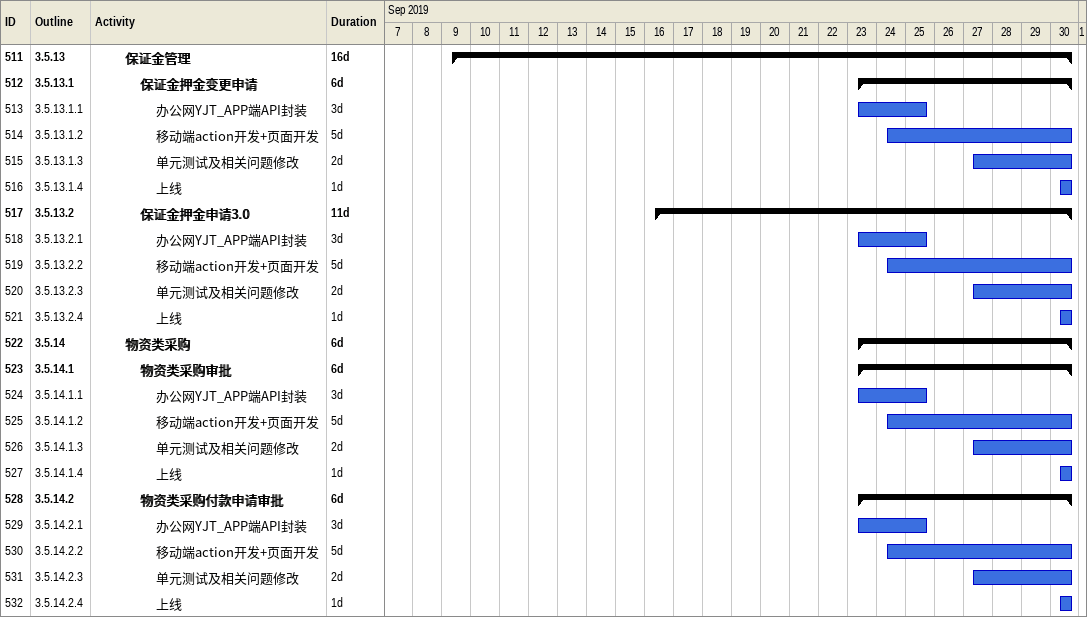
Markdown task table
| ID | WBS | Task | Duration | Start | Finish |
|---|---|---|---|---|---|
| 511 | 3.5.13 | **保证金管理** | 16d | 2019-09-09 | 2019-09-30 |
| 512 | 3.5.13.1 | **保证金押金变更申请** | 6d | 2019-09-23 | 2019-09-30 |
| 513 | 3.5.13.1.1 | 办公网YJT_APP端API封装 | 3d | 2019-09-23 | 2019-09-25 |
| 514 | 3.5.13.1.2 | 移动端action开发+页面开发 | 5d | 2019-09-24 | 2019-09-30 |
| 515 | 3.5.13.1.3 | 单元测试及相关问题修改 | 2d | 2019-09-27 | 2019-09-30 |
| 516 | 3.5.13.1.4 | 上线 | 1d | 2019-09-30 | 2019-09-30 |
| 517 | 3.5.13.2 | **保证金押金申请3.0** | 11d | 2019-09-16 | 2019-09-30 |
| 518 | 3.5.13.2.1 | 办公网YJT_APP端API封装 | 3d | 2019-09-23 | 2019-09-25 |
| 519 | 3.5.13.2.2 | 移动端action开发+页面开发 | 5d | 2019-09-24 | 2019-09-30 |
| 520 | 3.5.13.2.3 | 单元测试及相关问题修改 | 2d | 2019-09-27 | 2019-09-30 |
| 521 | 3.5.13.2.4 | 上线 | 1d | 2019-09-30 | 2019-09-30 |
| 522 | 3.5.14 | **物资类采购** | 6d | 2019-09-23 | 2019-09-30 |
| 523 | 3.5.14.1 | **物资类采购审批** | 6d | 2019-09-23 | 2019-09-30 |
| 524 | 3.5.14.1.1 | 办公网YJT_APP端API封装 | 3d | 2019-09-23 | 2019-09-25 |
| 525 | 3.5.14.1.2 | 移动端action开发+页面开发 | 5d | 2019-09-24 | 2019-09-30 |
| 526 | 3.5.14.1.3 | 单元测试及相关问题修改 | 2d | 2019-09-27 | 2019-09-30 |
| 527 | 3.5.14.1.4 | 上线 | 1d | 2019-09-30 | 2019-09-30 |
| 528 | 3.5.14.2 | **物资类采购付款申请审批** | 6d | 2019-09-23 | 2019-09-30 |
| 529 | 3.5.14.2.1 | 办公网YJT_APP端API封装 | 3d | 2019-09-23 | 2019-09-25 |
| 530 | 3.5.14.2.2 | 移动端action开发+页面开发 | 5d | 2019-09-24 | 2019-09-30 |
| 531 | 3.5.14.2.3 | 单元测试及相关问题修改 | 2d | 2019-09-27 | 2019-09-30 |
| 532 | 3.5.14.2.4 | 上线 | 1d | 2019-09-30 | 2019-09-30 |
